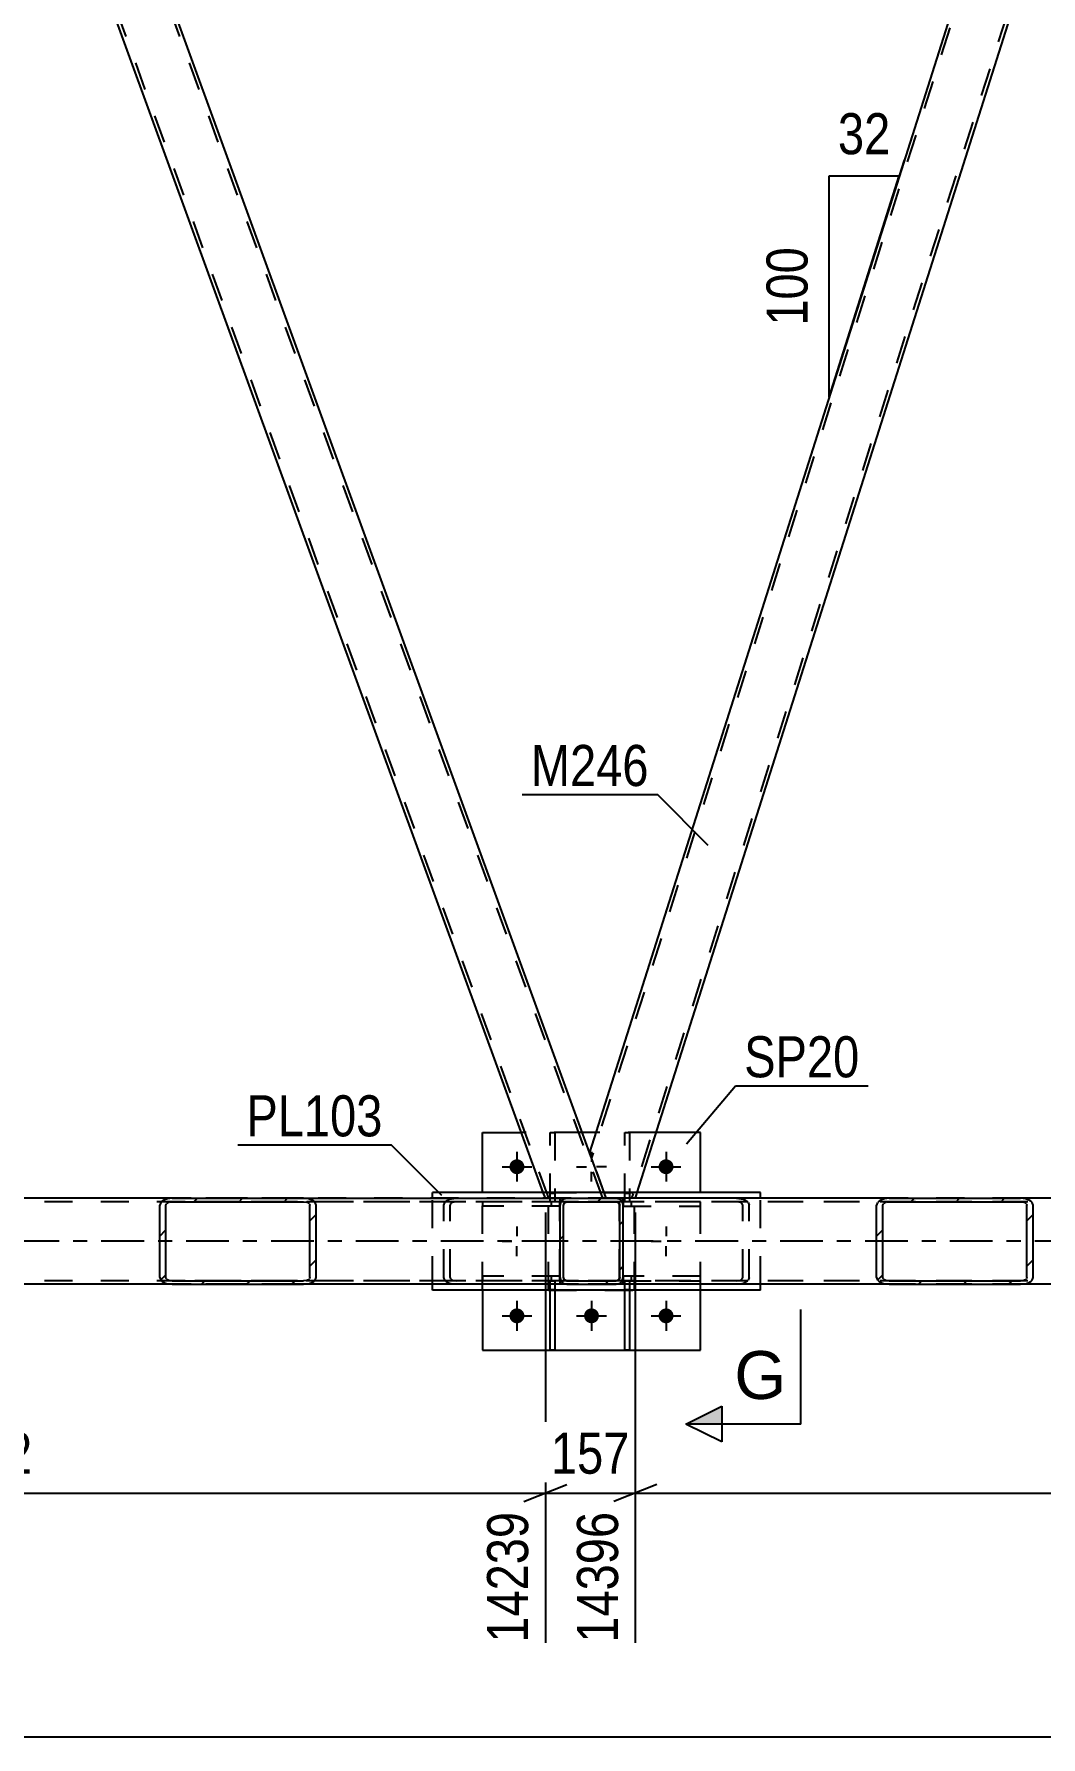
# Model space of a CAD drawing. Header units: millimetres. Extents: x -832 to 357, y -842 to -1.
# Drawn here: x -209.2 to -139, y -403.7 to -284.9 of the extents above; entities that cross this region are included whole.
import ezdxf

# ---------------------------------------------------------------- set-up
doc = ezdxf.new("R2010")
doc.units = ezdxf.units.MM
doc.linetypes.add('DXK_LINE_DOT2', pattern=[3.9198, 1.9599, -1.9599])
doc.linetypes.add('DXK_LINE_DOT3', pattern=[5.9187, 2.979, -0.9799, 0.9799, -0.9799])
doc.styles.add('Arial', font='ARIAL.TTF', dxfattribs={"height": 0.2})
doc.styles.add('Arial Narrow', font='ARIALN.TTF', dxfattribs={"height": 0.2})

# ---------------------------------------------------------------- blocks, each defined once
blk = doc.blocks.new('Part-570388851-1316 - 1253')
at = {"linetype": 'Continuous'}
h = blk.add_hatch(dxfattribs=at)
h.set_pattern_fill('', scale=0.7, style=0, pattern_type=0)
h.set_pattern_definition([(45, (-150.342, -371.8067), (-1.57154, 1.57154), [])])
h.paths.add_polyline_path([(-150.41, -371.62), (-150.34, -371.81), (-150.15, -371.96), (-149.87, -372.07), (-149.54, -372.1), (-140.37, -372.1), (-140.03, -372.07), (-139.75, -371.96), (-139.56, -371.81), (-139.49, -371.62), (-139.49, -366.58), (-139.56, -366.4), (-139.75, -366.24), (-140.03, -366.14), (-140.37, -366.1), (-149.54, -366.1), (-149.87, -366.14), (-150.15, -366.24), (-150.34, -366.4), (-150.41, -366.58)])
h.paths.add_polyline_path([(-149.94, -366.49), (-149.84, -366.41), (-149.7, -366.36), (-149.54, -366.34), (-140.37, -366.34), (-140.2, -366.36), (-140.06, -366.41), (-139.96, -366.49), (-139.93, -366.58), (-139.93, -371.62), (-139.96, -371.71), (-140.06, -371.79), (-140.2, -371.84), (-140.37, -371.86), (-149.54, -371.86), (-149.7, -371.84), (-149.84, -371.79), (-149.94, -371.71), (-149.97, -371.62), (-149.97, -366.58)])
at = {"color": 2, "linetype": 'Continuous'}
for p, q in [((-168.09, -366.58), (-168.09, -366.1)), ((-149.54, -366.1), (-168.09, -366.1)), ((-150.34, -366.4), (-150.41, -366.58)), ((-150.41, -371.62), (-150.41, -366.58)), ((-149.97, -366.58), (-149.94, -366.49)), ((-149.97, -371.62), (-149.97, -366.58)), ((-149.54, -366.1), (-149.87, -366.14)), ((-149.7, -366.36), (-149.54, -366.34)), ((-149.54, -366.1), (-140.37, -366.1)), ((-149.54, -366.34), (-140.37, -366.34)), ((-140.03, -366.14), (-140.37, -366.1)), ((-140.37, -366.34), (-140.2, -366.36)), ((-139.96, -366.49), (-139.93, -366.58)), ((-139.93, -371.62), (-139.93, -366.58)), ((-139.49, -366.58), (-139.56, -366.4)), ((-139.49, -371.62), (-139.49, -366.58)), ((-168.09, -372.07), (-168.09, -371.62)), ((-150.41, -371.62), (-150.34, -371.81)), ((-149.94, -371.71), (-149.97, -371.62)), ((-139.93, -371.62), (-139.96, -371.71)), ((-139.56, -371.81), (-139.49, -371.62)), ((-168.09, -372.1), (-168.09, -372.07)), ((-149.54, -372.1), (-168.09, -372.1)), ((-149.87, -372.07), (-149.54, -372.1)), ((-149.54, -371.86), (-149.7, -371.84)), ((-149.54, -371.86), (-140.37, -371.86)), ((-149.54, -372.1), (-140.37, -372.1)), ((-140.2, -371.84), (-140.37, -371.86)), ((-140.37, -372.1), (-140.03, -372.07))]:
    blk.add_line(p, q, dxfattribs=at)
at = {"color": 7, "linetype": 'DXK_LINE_DOT2'}
for p, q in [((-140.37, -366.34), (-168.09, -366.34)), ((-168.09, -366.58), (-168.09, -366.58)), ((-168.09, -371.62), (-168.09, -366.58)), ((-160.19, -366.1), (-159.85, -366.14)), ((-160.02, -366.36), (-160.19, -366.34)), ((-159.75, -366.58), (-159.78, -366.49)), ((-159.75, -371.62), (-159.75, -366.58)), ((-159.38, -366.4), (-159.31, -366.58)), ((-159.31, -371.62), (-159.31, -366.58)), ((-140.37, -366.1), (-149.54, -366.1)), ((-159.78, -371.71), (-159.75, -371.62)), ((-159.31, -371.62), (-159.38, -371.81)), ((-168.09, -371.84), (-168.09, -371.81)), ((-140.37, -371.86), (-168.09, -371.86)), ((-160.19, -371.86), (-160.02, -371.84)), ((-159.85, -372.07), (-160.19, -372.1)), ((-140.37, -372.1), (-149.54, -372.1))]:
    blk.add_line(p, q, dxfattribs=at)
for centre, radius, start, end in [((-160.09, -366.76), 0.408, 41.9269, 80.4778), ((-159.99, -366.95), 0.817, 41.9269, 80.4778), ((-160.09, -371.44), 0.408, 279.5223, 318.0732), ((-159.99, -371.26), 0.817, 279.5223, 318.0732)]:
    blk.add_arc(centre, radius, start, end, dxfattribs=at)
at = {"color": 2, "linetype": 'Continuous'}
for centre, radius, start, end in [((-149.73, -366.95), 0.817, 99.5223, 138.0732), ((-149.63, -366.76), 0.408, 99.5223, 138.0732), ((-140.27, -366.76), 0.408, 41.9269, 80.4778), ((-140.17, -366.95), 0.817, 41.9269, 80.4778), ((-149.63, -371.44), 0.408, 221.9269, 260.4778), ((-140.27, -371.44), 0.408, 279.5223, 318.0732), ((-149.73, -371.26), 0.817, 221.9269, 260.4778), ((-140.17, -371.26), 0.817, 279.5223, 318.0732)]:
    blk.add_arc(centre, radius, start, end, dxfattribs=at)
blk = doc.blocks.new('Bolt-570388851-1295 - 1253')
at = {"linetype": 'Continuous'}
for points in [[(-174.98, -363.9, -1), (-176.02, -363.9, -1)], [(-164.58, -363.9, -1), (-165.62, -363.9, -1)], [(-174.98, -374.3, -1), (-176.02, -374.3, -1)], [(-169.78, -374.3, -1), (-170.82, -374.3, -1)], [(-164.58, -374.3, -1), (-165.62, -374.3, -1)]]:
    blk.add_hatch(color=1, dxfattribs=at).paths.add_polyline_path(points)
at = {"color": 1, "linetype": 'Continuous'}
for p, q in [((-175.5, -362.86), (-175.5, -364.94)), ((-170.3, -362.86), (-170.3, -363.55)), ((-165.1, -362.86), (-165.1, -364.94)), ((-176.54, -363.9), (-174.46, -363.9)), ((-171.34, -363.9), (-170.65, -363.9)), ((-170.3, -364.94), (-170.3, -364.25)), ((-169.26, -363.9), (-169.96, -363.9)), ((-166.14, -363.9), (-164.06, -363.9)), ((-175.5, -368.06), (-175.5, -368.75)), ((-165.1, -368.06), (-165.1, -368.75)), ((-176.54, -369.1), (-175.85, -369.1)), ((-174.46, -369.1), (-175.16, -369.1)), ((-166.14, -369.1), (-165.45, -369.1)), ((-164.06, -369.1), (-164.76, -369.1)), ((-175.5, -370.14), (-175.5, -369.45)), ((-165.1, -370.14), (-165.1, -369.45)), ((-175.5, -373.26), (-175.5, -375.34)), ((-170.3, -373.26), (-170.3, -375.34)), ((-165.1, -373.26), (-165.1, -375.34)), ((-176.54, -374.3), (-174.46, -374.3)), ((-171.34, -374.3), (-169.26, -374.3)), ((-166.14, -374.3), (-164.06, -374.3))]:
    blk.add_line(p, q, dxfattribs=at)
blk = doc.blocks.new('Part-570388851-1989 - 1253')
at = {"linetype": 'Continuous'}
h = blk.add_hatch(dxfattribs=at)
h.set_pattern_fill('', scale=0.7, style=0, pattern_type=0)
h.set_pattern_definition([(45, (-172.3512, -371.9584), (-1.57154, 1.57154), [])])
h.paths.add_polyline_path([(-172.46, -371.8), (-172.35, -371.96), (-172.2, -372.06), (-172.01, -372.1), (-168.57, -372.1), (-168.39, -372.06), (-168.23, -371.96), (-168.13, -371.8), (-168.09, -371.62), (-168.09, -366.58), (-168.13, -366.4), (-168.23, -366.24), (-168.39, -366.14), (-168.57, -366.1), (-172.01, -366.1), (-172.2, -366.14), (-172.35, -366.24), (-172.46, -366.4), (-172.49, -366.58), (-172.49, -371.62)])
h.paths.add_polyline_path([(-172.25, -366.58), (-172.23, -366.49), (-172.18, -366.41), (-172.1, -366.36), (-172.01, -366.34), (-168.57, -366.34), (-168.48, -366.36), (-168.4, -366.41), (-168.35, -366.49), (-168.33, -366.58), (-168.33, -371.62), (-168.35, -371.71), (-168.4, -371.79), (-168.48, -371.84), (-168.57, -371.86), (-172.01, -371.86), (-172.1, -371.84), (-172.18, -371.79), (-172.23, -371.71), (-172.25, -371.62)])
at = {"color": 7, "linetype": 'DXK_LINE_DOT2'}
for p, q in [((-172.49, -366.58), (-172.46, -366.4)), ((-172.49, -371.62), (-172.49, -366.58)), ((-172.23, -366.49), (-172.25, -366.58)), ((-172.25, -371.62), (-172.25, -366.58)), ((-172.18, -366.41), (-172.23, -366.49)), ((-172.2, -366.14), (-172.01, -366.1)), ((-172.1, -366.36), (-172.18, -366.41)), ((-172.01, -366.34), (-172.1, -366.36)), ((-172.01, -366.1), (-168.57, -366.1)), ((-168.57, -366.34), (-172.01, -366.34)), ((-168.57, -366.1), (-168.39, -366.14)), ((-168.48, -366.36), (-168.57, -366.34)), ((-168.4, -366.41), (-168.48, -366.36)), ((-168.35, -366.49), (-168.4, -366.41)), ((-168.33, -366.58), (-168.35, -366.49)), ((-168.33, -371.62), (-168.33, -366.58)), ((-168.13, -366.4), (-168.09, -366.58)), ((-168.09, -371.62), (-168.09, -366.58)), ((-172.46, -371.8), (-172.49, -371.62)), ((-172.25, -371.62), (-172.23, -371.71)), ((-172.23, -371.71), (-172.18, -371.79)), ((-172.18, -371.79), (-172.1, -371.84)), ((-168.48, -371.84), (-168.4, -371.79)), ((-168.4, -371.79), (-168.35, -371.71)), ((-168.35, -371.71), (-168.33, -371.62)), ((-168.09, -371.62), (-168.13, -371.8)), ((-172.01, -372.1), (-172.2, -372.06)), ((-172.1, -371.84), (-172.01, -371.86)), ((-172.01, -371.86), (-168.57, -371.86)), ((-172.01, -372.1), (-168.57, -372.1)), ((-168.57, -371.86), (-168.48, -371.84)), ((-168.39, -372.06), (-168.57, -372.1))]:
    blk.add_line(p, q, dxfattribs=at)
at = {"color": 2, "linetype": 'Continuous'}
for p, q in [((-172.46, -366.4), (-172.49, -366.58)), ((-172.49, -371.62), (-172.49, -366.58)), ((-172.25, -366.58), (-172.23, -366.49)), ((-172.25, -371.62), (-172.25, -366.58)), ((-172.23, -366.49), (-172.18, -366.41)), ((-172.01, -366.1), (-172.2, -366.14)), ((-172.18, -366.41), (-172.1, -366.36)), ((-172.1, -366.36), (-172.01, -366.34)), ((-172.01, -366.1), (-168.57, -366.1)), ((-172.01, -366.34), (-168.57, -366.34)), ((-168.39, -366.14), (-168.57, -366.1)), ((-168.57, -366.34), (-168.48, -366.36)), ((-168.48, -366.36), (-168.4, -366.41)), ((-168.4, -366.41), (-168.35, -366.49)), ((-168.35, -366.49), (-168.33, -366.58)), ((-168.33, -371.62), (-168.33, -366.58)), ((-168.09, -366.58), (-168.13, -366.4)), ((-168.09, -371.62), (-168.09, -366.58)), ((-172.49, -371.62), (-172.46, -371.8)), ((-172.23, -371.71), (-172.25, -371.62)), ((-172.18, -371.79), (-172.23, -371.71)), ((-172.1, -371.84), (-172.18, -371.79)), ((-168.4, -371.79), (-168.48, -371.84)), ((-168.35, -371.71), (-168.4, -371.79)), ((-168.33, -371.62), (-168.35, -371.71)), ((-168.13, -371.8), (-168.09, -371.62)), ((-172.2, -372.06), (-172.01, -372.1)), ((-172.01, -371.86), (-172.1, -371.84)), ((-172.01, -371.86), (-168.57, -371.86)), ((-172.01, -372.1), (-168.57, -372.1)), ((-168.48, -371.84), (-168.57, -371.86)), ((-168.57, -372.1), (-168.39, -372.06))]:
    blk.add_line(p, q, dxfattribs=at)
at = {"color": 7, "linetype": 'DXK_LINE_DOT2'}
for centre, start, end in [((-172.01, -366.58), 112.5001, 157.5001), ((-168.57, -366.58), 22.5001, 67.5001), ((-172.01, -371.62), 202.5001, 247.5001), ((-168.57, -371.62), 292.5001, 337.5001)]:
    blk.add_arc(centre, 0.48, start, end, dxfattribs=at)
at = {"color": 2, "linetype": 'Continuous'}
for centre, start, end in [((-172.01, -366.58), 112.5001, 157.5001), ((-168.57, -366.58), 22.5001, 67.5001), ((-172.01, -371.62), 202.5001, 247.5001), ((-168.57, -371.62), 292.5001, 337.5001)]:
    blk.add_arc(centre, 0.48, start, end, dxfattribs=at)
blk = doc.blocks.new('Part-570388851-1804 - 1253')
at = {"color": 7, "linetype": 'DXK_LINE_DOT2'}
for p, q in [((-162.7, -366.34), (-168.1, -366.34)), ((-168.1, -366.34), (-168.1, -366.66)), ((-168.1, -366.66), (-162.7, -366.66)), ((-167.5, -366.66), (-167.5, -366.34)), ((-162.7, -366.66), (-162.7, -366.34))]:
    blk.add_line(p, q, dxfattribs=at)
blk = doc.blocks.new('Part-570388851-1806 - 1253')
at = {"color": 7, "linetype": 'DXK_LINE_DOT2'}
for p, q in [((-172.5, -366.34), (-177.9, -366.34)), ((-177.9, -366.34), (-177.9, -366.66)), ((-172.5, -366.66), (-177.9, -366.66)), ((-173.1, -366.66), (-173.1, -366.34)), ((-172.5, -366.66), (-172.5, -366.34))]:
    blk.add_line(p, q, dxfattribs=at)
blk = doc.blocks.new('Part-570388851-1814 - 1253')
at = {"color": 7, "linetype": 'DXK_LINE_DOT2'}
for p, q in [((-173.3, -372.5), (-173.3, -365.7)), ((-173.3, -365.7), (-167.3, -365.7)), ((-167.3, -372.5), (-167.3, -365.7)), ((-173.3, -372.5), (-167.3, -372.5))]:
    blk.add_line(p, q, dxfattribs=at)
blk = doc.blocks.new('Part-570388851-1818 - 1253')
at = {"color": 7, "linetype": 'DXK_LINE_DOT2'}
for p, q in [((-173.18, -366.34), (-173.18, -361.5)), ((-173.18, -361.5), (-172.86, -361.5)), ((-172.86, -361.5), (-172.86, -366.34)), ((-173.18, -365.74), (-172.86, -365.74)), ((-172.86, -366.34), (-173.18, -366.34))]:
    blk.add_line(p, q, dxfattribs=at)
blk = doc.blocks.new('Part-570388851-1805 - 1253')
at = {"color": 7, "linetype": 'DXK_LINE_DOT2'}
for p, q in [((-172.5, -371.54), (-177.9, -371.54)), ((-177.9, -371.54), (-177.9, -371.86)), ((-173.1, -371.86), (-173.1, -371.54)), ((-172.5, -371.86), (-172.5, -371.54)), ((-172.5, -371.86), (-177.9, -371.86))]:
    blk.add_line(p, q, dxfattribs=at)
blk = doc.blocks.new('Part-570388851-1811 - 1253')
at = {"color": 2, "linetype": 'Continuous'}
for p, q in [((-177.9, -365.7), (-177.9, -361.5)), ((-177.9, -361.5), (-175.2, -361.5)), ((-169.99, -361.5), (-170.94, -361.5)), ((-162.7, -361.5), (-165.79, -361.5)), ((-162.7, -365.7), (-162.7, -361.5)), ((-177.9, -372.5), (-177.9, -376.7)), ((-162.7, -376.7), (-162.7, -372.5)), ((-177.9, -376.7), (-162.7, -376.7))]:
    blk.add_line(p, q, dxfattribs=at)
at = {"color": 7, "linetype": 'DXK_LINE_DOT2'}
for p, q in [((-170.94, -361.5), (-175.2, -361.5)), ((-165.79, -361.5), (-169.99, -361.5)), ((-177.9, -372.5), (-177.9, -365.7)), ((-162.7, -372.5), (-162.7, -365.7))]:
    blk.add_line(p, q, dxfattribs=at)
blk = doc.blocks.new('Part-570388851-1815 - 1253')
at = {"color": 7, "linetype": 'DXK_LINE_DOT2'}
for p, q in [((-167.98, -372.5), (-167.98, -371.86)), ((-167.98, -371.86), (-167.66, -371.86)), ((-167.98, -372.46), (-167.66, -372.46)), ((-167.66, -371.86), (-167.66, -372.5))]:
    blk.add_line(p, q, dxfattribs=at)
at = {"color": 2, "linetype": 'Continuous'}
for p, q in [((-167.98, -376.7), (-167.98, -372.5)), ((-167.66, -372.5), (-167.66, -376.7)), ((-167.66, -376.7), (-167.98, -376.7))]:
    blk.add_line(p, q, dxfattribs=at)
blk = doc.blocks.new('Part-570388851-1816 - 1253')
at = {"color": 7, "linetype": 'DXK_LINE_DOT2'}
for p, q in [((-173.18, -372.5), (-173.18, -371.86)), ((-173.18, -371.86), (-172.86, -371.86)), ((-173.18, -372.46), (-172.86, -372.46)), ((-172.86, -371.86), (-172.86, -372.5))]:
    blk.add_line(p, q, dxfattribs=at)
at = {"color": 2, "linetype": 'Continuous'}
for p, q in [((-173.18, -376.7), (-173.18, -372.5)), ((-172.86, -372.5), (-172.86, -376.7)), ((-172.86, -376.7), (-173.18, -376.7))]:
    blk.add_line(p, q, dxfattribs=at)
blk = doc.blocks.new('Part-570388851-1817 - 1253')
at = {"color": 7, "linetype": 'DXK_LINE_DOT2'}
for p, q in [((-167.98, -366.34), (-167.98, -361.5)), ((-167.98, -361.5), (-167.66, -361.5)), ((-167.66, -361.5), (-167.66, -366.34)), ((-167.98, -365.74), (-167.66, -365.74)), ((-167.66, -366.34), (-167.98, -366.34))]:
    blk.add_line(p, q, dxfattribs=at)
blk = doc.blocks.new('Part-570388851-1819 - 1253')
at = {"color": 7, "linetype": 'DXK_LINE_DOT2'}
for p, q in [((-162.7, -371.54), (-168.1, -371.54)), ((-168.1, -371.54), (-168.1, -371.86)), ((-167.5, -371.86), (-167.5, -371.54)), ((-162.7, -371.86), (-162.7, -371.54)), ((-168.1, -371.86), (-162.7, -371.86))]:
    blk.add_line(p, q, dxfattribs=at)
blk = doc.blocks.new('Part-570388851-1831 - 1253')
at = {"color": 7, "linetype": 'DXK_LINE_DOT2'}
for p, q in [((-172.47, -366.4), (-172.5, -366.58)), ((-172.5, -366.58), (-172.47, -366.4)), ((-172.5, -371.62), (-172.5, -366.58)), ((-172.25, -366.49), (-172.26, -366.58)), ((-172.26, -371.62), (-172.26, -366.58)), ((-172.19, -366.41), (-172.25, -366.49)), ((-172.02, -366.1), (-172.21, -366.14)), ((-172.21, -366.14), (-172.02, -366.1)), ((-172.12, -366.36), (-172.19, -366.41)), ((-172.02, -366.34), (-172.12, -366.36)), ((-168.58, -366.1), (-172.02, -366.1)), ((-168.58, -366.34), (-172.02, -366.34)), ((-168.4, -366.14), (-168.58, -366.1)), ((-168.58, -366.1), (-168.4, -366.14)), ((-168.49, -366.36), (-168.58, -366.34)), ((-168.41, -366.41), (-168.49, -366.36)), ((-168.36, -366.49), (-168.41, -366.41)), ((-168.34, -366.58), (-168.36, -366.49)), ((-168.34, -371.62), (-168.34, -366.58)), ((-168.1, -366.58), (-168.14, -366.4)), ((-168.14, -366.4), (-168.1, -366.58)), ((-168.1, -371.62), (-168.1, -366.58)), ((-172.5, -371.62), (-172.47, -371.8)), ((-172.47, -371.8), (-172.5, -371.62)), ((-172.26, -371.62), (-172.25, -371.71)), ((-172.25, -371.71), (-172.19, -371.79)), ((-172.19, -371.79), (-172.12, -371.84)), ((-168.49, -371.84), (-168.41, -371.79)), ((-168.41, -371.79), (-168.36, -371.71)), ((-168.36, -371.71), (-168.34, -371.62)), ((-168.14, -371.8), (-168.1, -371.62)), ((-168.1, -371.62), (-168.14, -371.8)), ((-172.21, -372.06), (-172.02, -372.1)), ((-172.02, -372.1), (-172.21, -372.06)), ((-172.12, -371.84), (-172.02, -371.86)), ((-168.58, -371.86), (-172.02, -371.86)), ((-168.58, -372.1), (-172.02, -372.1)), ((-168.58, -371.86), (-168.49, -371.84)), ((-168.58, -372.1), (-168.4, -372.06)), ((-168.4, -372.06), (-168.58, -372.1))]:
    blk.add_line(p, q, dxfattribs=at)
at = {"color": 7, "linetype": 'DXK_LINE_DOT3'}
blk.add_line((-170.3, -369.1), (-170.3, -369.1), dxfattribs=at)
at = {"color": 7, "linetype": 'DXK_LINE_DOT2'}
for centre, start, end in [((-172.02, -366.58), 112.5001, 157.5001), ((-172.02, -366.58), 112.5001, 157.5001), ((-168.58, -366.58), 22.5001, 67.5001), ((-168.58, -366.58), 22.5001, 67.5001), ((-172.02, -371.62), 202.5001, 247.5001), ((-172.02, -371.62), 202.5001, 247.5001), ((-168.58, -371.62), 292.5001, 337.5001), ((-168.58, -371.62), 292.5001, 337.5001)]:
    blk.add_arc(centre, 0.48, start, end, dxfattribs=at)
blk = doc.blocks.new('Part-570388851-1870 - 1253')
at = {"color": 2, "linetype": 'Continuous'}
for p, q in [((-158.51, -365.7), (-181.4, -365.7)), ((-181.4, -366.1), (-181.4, -365.7)), ((-158.51, -366.1), (-158.51, -365.7)), ((-181.4, -372.5), (-181.4, -372.1)), ((-158.51, -372.5), (-181.4, -372.5)), ((-158.51, -372.5), (-158.51, -372.1))]:
    blk.add_line(p, q, dxfattribs=at)
at = {"color": 7, "linetype": 'DXK_LINE_DOT2'}
for p, q in [((-181.4, -372.1), (-181.4, -366.1)), ((-158.51, -372.1), (-158.51, -366.1))]:
    blk.add_line(p, q, dxfattribs=at)
blk = doc.blocks.new('Part-570388851-2029 - 1253')
at = {"color": 7, "linetype": 'DXK_LINE_DOT2'}
for p, q in [((-65.38, -366.34), (-743.09, -366.34)), ((-140.37, -366.1), (-199.55, -366.1)), ((-65.38, -371.86), (-743.09, -371.86)), ((-65.38, -372.1), (-625.21, -372.1)), ((-140.37, -372.1), (-199.54, -372.1))]:
    blk.add_line(p, q, dxfattribs=at)
at = {"color": 2, "linetype": 'Continuous'}
for p, q in [((-199.55, -366.1), (-225.5, -366.1)), ((-114.41, -366.1), (-140.37, -366.1)), ((-199.54, -372.1), (-225.5, -372.1)), ((-114.41, -372.1), (-140.37, -372.1))]:
    blk.add_line(p, q, dxfattribs=at)
at = {"color": 7, "linetype": 'DXK_LINE_DOT3'}
blk.add_line((-65.38, -369.1), (-743.09, -369.1), dxfattribs=at)
blk = doc.blocks.new('Part-570388851-2089 - 1253')
at = {"linetype": 'Continuous'}
h = blk.add_hatch(dxfattribs=at)
h.set_pattern_fill('', scale=0.7, style=0, pattern_type=0)
h.set_pattern_definition([(45, (-200.352, -371.8067), (-1.57154, 1.57154), [])])
h.paths.add_polyline_path([(-200.42, -371.62), (-200.35, -371.81), (-200.16, -371.96), (-199.88, -372.07), (-199.55, -372.1), (-190.38, -372.1), (-190.04, -372.07), (-189.76, -371.96), (-189.57, -371.81), (-189.5, -371.62), (-189.5, -366.58), (-189.57, -366.4), (-189.76, -366.24), (-190.04, -366.14), (-190.38, -366.1), (-199.55, -366.1), (-199.88, -366.14), (-200.16, -366.24), (-200.35, -366.4), (-200.42, -366.58)])
h.paths.add_polyline_path([(-199.95, -366.49), (-199.85, -366.41), (-199.71, -366.36), (-199.55, -366.34), (-190.38, -366.34), (-190.21, -366.36), (-190.07, -366.41), (-189.97, -366.49), (-189.94, -366.58), (-189.94, -371.62), (-189.97, -371.71), (-190.07, -371.79), (-190.21, -371.84), (-190.38, -371.86), (-199.55, -371.86), (-199.71, -371.84), (-199.85, -371.79), (-199.95, -371.71), (-199.98, -371.62), (-199.98, -366.58)])
at = {"color": 2, "linetype": 'Continuous'}
for p, q in [((-200.35, -366.4), (-200.42, -366.58)), ((-200.42, -371.62), (-200.42, -366.58)), ((-199.98, -366.58), (-199.95, -366.49)), ((-199.98, -371.62), (-199.98, -366.58)), ((-199.55, -366.1), (-199.88, -366.14)), ((-199.71, -366.36), (-199.55, -366.34)), ((-199.55, -366.1), (-190.38, -366.1)), ((-199.55, -366.34), (-190.38, -366.34)), ((-190.38, -366.1), (-172.49, -366.1)), ((-190.04, -366.14), (-190.38, -366.1)), ((-190.38, -366.34), (-190.21, -366.36)), ((-189.97, -366.49), (-189.94, -366.58)), ((-189.94, -371.62), (-189.94, -366.58)), ((-189.5, -366.58), (-189.57, -366.4)), ((-189.5, -371.62), (-189.5, -366.58)), ((-172.49, -366.1), (-172.49, -366.14)), ((-172.49, -366.58), (-172.49, -366.14)), ((-200.42, -371.62), (-200.35, -371.81)), ((-199.95, -371.71), (-199.98, -371.62)), ((-189.94, -371.62), (-189.97, -371.71)), ((-189.57, -371.81), (-189.5, -371.62)), ((-172.49, -372.1), (-172.49, -371.62)), ((-199.88, -372.07), (-199.55, -372.1)), ((-199.55, -371.86), (-199.71, -371.84)), ((-199.55, -371.86), (-190.38, -371.86)), ((-199.55, -372.1), (-190.38, -372.1)), ((-190.21, -371.84), (-190.38, -371.86)), ((-190.38, -372.1), (-190.04, -372.07)), ((-172.49, -372.1), (-190.38, -372.1))]:
    blk.add_line(p, q, dxfattribs=at)
at = {"color": 7, "linetype": 'DXK_LINE_DOT2'}
for p, q in [((-190.38, -366.1), (-199.55, -366.1)), ((-172.49, -366.34), (-199.55, -366.34)), ((-180.6, -366.58), (-180.53, -366.4)), ((-180.6, -371.62), (-180.6, -366.58)), ((-180.13, -366.49), (-180.16, -366.58)), ((-180.16, -371.62), (-180.16, -366.58)), ((-180.06, -366.14), (-179.72, -366.1)), ((-179.72, -366.34), (-179.89, -366.36)), ((-172.49, -371.62), (-172.49, -366.58)), ((-180.53, -371.81), (-180.6, -371.62)), ((-180.16, -371.62), (-180.13, -371.71)), ((-172.49, -371.86), (-199.55, -371.86)), ((-190.38, -372.1), (-199.55, -372.1)), ((-179.72, -372.1), (-180.06, -372.07)), ((-179.89, -371.84), (-179.72, -371.86)), ((-172.49, -372.1), (-172.49, -371.86))]:
    blk.add_line(p, q, dxfattribs=at)
at = {"color": 2, "linetype": 'Continuous'}
for centre, radius, start, end in [((-199.74, -366.95), 0.817, 99.5223, 138.0732), ((-199.64, -366.76), 0.408, 99.5223, 138.0732), ((-190.28, -366.76), 0.408, 41.9269, 80.4778), ((-190.18, -366.95), 0.817, 41.9269, 80.4778), ((-199.64, -371.44), 0.408, 221.9269, 260.4778), ((-190.28, -371.44), 0.408, 279.5223, 318.0732), ((-199.74, -371.26), 0.817, 221.9269, 260.4778), ((-190.18, -371.26), 0.817, 279.5223, 318.0732)]:
    blk.add_arc(centre, radius, start, end, dxfattribs=at)
at = {"color": 7, "linetype": 'DXK_LINE_DOT2'}
for centre, radius, start, end in [((-179.92, -366.95), 0.817, 99.5223, 138.0732), ((-179.82, -366.76), 0.408, 99.5223, 138.0732), ((-179.82, -371.44), 0.408, 221.9269, 260.4778), ((-179.92, -371.26), 0.817, 221.9269, 260.4778)]:
    blk.add_arc(centre, radius, start, end, dxfattribs=at)
blk = doc.blocks.new('Part-570388851-2115 - 1253')
at = {"color": 2, "linetype": 'Continuous'}
for p, q in [((-133.84, -247.5), (-170.43, -362.9)), ((-130.8, -249.57), (-131.56, -247.5)), ((-130.53, -250.31), (-167.13, -365.7)), ((-130.53, -250.31), (-130.8, -249.57)), ((-169.41, -365.7), (-170.43, -362.9))]:
    blk.add_line(p, q, dxfattribs=at)
at = {"color": 7, "linetype": 'DXK_LINE_DOT2'}
for p, q in [((-133.46, -247.1), (-170.3, -363.27)), ((-133.71, -247.1), (-133.84, -247.5)), ((-131.7, -247.1), (-133.71, -247.1)), ((-131.56, -247.5), (-131.7, -247.1)), ((-130.67, -249.94), (-167.51, -366.1)), ((-130.53, -250.31), (-130.75, -249.71)), ((-169.27, -366.1), (-169.41, -365.7)), ((-167.13, -365.7), (-167.25, -366.1)), ((-167.25, -366.1), (-169.27, -366.1))]:
    blk.add_line(p, q, dxfattribs=at)
blk = doc.blocks.new('Part-570388851-2120 - 1253')
at = {"color": 7, "linetype": 'DXK_LINE_DOT2'}
for p, q in [((-212.58, -247.1), (-216.84, -247.1)), ((-215.67, -250.31), (-216.84, -247.1)), ((-173.27, -366.1), (-216.58, -247.1)), ((-169.52, -366.1), (-212.83, -247.1)), ((-212.43, -247.5), (-212.58, -247.1)), ((-169.27, -366.1), (-170.43, -362.9)), ((-173.52, -366.1), (-173.67, -365.7)), ((-173.52, -366.1), (-169.27, -366.1))]:
    blk.add_line(p, q, dxfattribs=at)
at = {"color": 2, "linetype": 'Continuous'}
for p, q in [((-170.43, -362.9), (-212.43, -247.5)), ((-173.67, -365.7), (-215.67, -250.31))]:
    blk.add_line(p, q, dxfattribs=at)
blk = doc.blocks.new('StraightDimension-570388851-3621 - 1253')
at = {"color": 7, "linetype": 'Continuous'}
for p, q in [((-252.39, -367.1), (-252.39, -397.1)), ((-173.52, -367.1), (-173.52, -397.1)), ((-250.89, -386.06), (-253.89, -387.26)), ((-252.39, -386.66), (-173.52, -386.66)), ((-175.02, -387.26), (-172.02, -386.06))]:
    blk.add_line(p, q, dxfattribs=at)
at = {"color": 0}
blk.add_wipeout([(-208.7, -385.91), (-208.7, -381.71), (-217.21, -381.71), (-217.21, -385.91)], dxfattribs=at)
at = {"color": 3, "style": 'Arial Narrow'}
blk.add_text('1972', height=2.863, dxfattribs=at).set_placement((-216.61, -385.31))
at = {"color": 0, "linetype": 'Continuous'}
blk.add_wipeout([(-174.12, -387.36), (-178.32, -387.36), (-178.32, -397.7), (-174.12, -397.7)], dxfattribs=at)
at = {"color": 3, "linetype": 'Continuous', "style": 'Arial Narrow'}
blk.add_text('14239', height=2.863, rotation=90.0002, dxfattribs=at).set_placement((-174.72, -397.1))
blk = doc.blocks.new('StraightDimension-570388851-3639 - 1253')
at = {"color": 7, "linetype": 'Continuous'}
for p, q in [((-173.52, -367.1), (-173.52, -397.1)), ((-167.25, -367.1), (-167.25, -397.1)), ((-175.02, -387.26), (-172.02, -386.06)), ((-173.52, -386.66), (-167.25, -386.66)), ((-165.75, -386.06), (-168.75, -387.26))]:
    blk.add_line(p, q, dxfattribs=at)
at = {"color": 0}
blk.add_wipeout([(-167.05, -385.91), (-167.05, -381.71), (-173.73, -381.71), (-173.73, -385.91)], dxfattribs=at)
at = {"color": 0, "linetype": 'Continuous'}
blk.add_wipeout([(-167.85, -387.36), (-172.05, -387.36), (-172.05, -397.7), (-167.85, -397.7)], dxfattribs=at)
at = {"color": 3, "style": 'Arial Narrow'}
blk.add_text('157', height=2.863, dxfattribs=at).set_placement((-173.13, -385.31))
at = {"color": 3, "linetype": 'Continuous', "style": 'Arial Narrow'}
blk.add_text('14396', height=2.863, rotation=90.0002, dxfattribs=at).set_placement((-168.45, -397.1))
blk = doc.blocks.new('StraightDimension-570388851-3657 - 1253')
at = {"color": 7, "linetype": 'Continuous'}
for p, q in [((-167.25, -367.1), (-167.25, -397.1)), ((-88.39, -367.1), (-88.39, -397.1)), ((-165.75, -386.06), (-168.75, -387.26)), ((-167.25, -386.66), (-88.39, -386.66)), ((-89.89, -387.26), (-86.89, -386.06))]:
    blk.add_line(p, q, dxfattribs=at)
at = {"color": 0}
blk.add_wipeout([(-123.56, -385.91), (-123.56, -381.71), (-132.08, -381.71), (-132.08, -385.91)], dxfattribs=at)
at = {"color": 3, "style": 'Arial Narrow'}
blk.add_text('1972', height=2.863, dxfattribs=at).set_placement((-131.48, -385.31))
at = {"color": 0, "linetype": 'Continuous'}
blk.add_wipeout([(-88.99, -387.36), (-93.19, -387.36), (-93.19, -397.7), (-88.99, -397.7)], dxfattribs=at)
at = {"color": 3, "linetype": 'Continuous', "style": 'Arial Narrow'}
blk.add_text('16368', height=2.863, rotation=90.0002, dxfattribs=at).set_placement((-89.59, -397.1))
blk = doc.blocks.new('AngleDimension-570388851-2725 - 1253')
at = {"color": 7, "linetype": 'Continuous'}
for p, q in [((-148.49, -293.69), (-148.83, -294.77)), ((-153.73, -294.77), (-148.83, -294.77)), ((-153.73, -310.21), (-148.83, -294.77)), ((-153.73, -310.21), (-153.73, -294.77))]:
    blk.add_line(p, q, dxfattribs=at)
at = {"color": 0}
blk.add_wipeout([(-154.63, -299.15), (-158.83, -299.15), (-158.83, -305.83), (-154.63, -305.83)], dxfattribs=at)
at = {"color": 3, "style": 'Arial Narrow'}
blk.add_text('100', height=2.863, rotation=90.0002, dxfattribs=at).set_placement((-155.23, -305.23))
at = {"color": 0}
blk.add_wipeout([(-148.85, -293.87), (-148.85, -289.67), (-153.71, -289.67), (-153.71, -293.87)], dxfattribs=at)
at = {"color": 3, "style": 'Arial Narrow'}
blk.add_text('32', height=2.863, dxfattribs=at).set_placement((-153.11, -293.27))
blk = doc.blocks.new('StraightDimension-570388851-2238 - 1253')
at = {"color": 7, "linetype": 'Continuous'}
blk.add_line((-789.39, -403.67), (-52.48, -403.67), dxfattribs=at)
blk = doc.blocks.new('Mark-570388851-1807 - 1253')
at = {"color": 30, "linetype": 'Continuous'}
for p, q in [((-163.67, -362.3), (-160.25, -358.26)), ((-160.25, -358.26), (-151.01, -358.26))]:
    blk.add_line(p, q, dxfattribs=at)
at = {"color": 0}
blk.add_wipeout([(-151.61, -357.66), (-151.61, -354.66), (-159.65, -354.66), (-159.65, -357.66)], dxfattribs=at)
blk.add_wipeout([(-151.61, -357.66), (-151.61, -354.66), (-159.65, -354.66), (-159.65, -357.66)], dxfattribs=at)
at = {"color": 3, "style": 'Arial Narrow'}
blk.add_text('SP20', height=2.863, dxfattribs=at).set_placement((-159.65, -357.66))
blk = doc.blocks.new('Mark-570388851-1866 - 1253')
at = {"color": 30, "linetype": 'Continuous'}
for p in [(-194.97, -362.38), (-180.74, -365.91)]:
    blk.add_line(p, (-184.27, -362.38), dxfattribs=at)
at = {"color": 0}
blk.add_wipeout([(-184.87, -361.78), (-184.87, -358.78), (-194.37, -358.78), (-194.37, -361.78)], dxfattribs=at)
blk.add_wipeout([(-184.87, -361.78), (-184.87, -358.78), (-194.37, -358.78), (-194.37, -361.78)], dxfattribs=at)
at = {"color": 3, "style": 'Arial Narrow'}
blk.add_text('PL103', height=2.863, dxfattribs=at).set_placement((-194.37, -361.78))
blk = doc.blocks.new('Mark-570388851-2111 - 1253')
at = {"color": 30, "linetype": 'Continuous'}
for p in [(-175.13, -337.94), (-162.17, -341.48)]:
    blk.add_line(p, (-165.7, -337.94), dxfattribs=at)
at = {"color": 0}
blk.add_wipeout([(-166.3, -337.34), (-166.3, -334.34), (-174.53, -334.34), (-174.53, -337.34)], dxfattribs=at)
blk.add_wipeout([(-166.3, -337.34), (-166.3, -334.34), (-174.53, -334.34), (-174.53, -337.34)], dxfattribs=at)
at = {"color": 3, "style": 'Arial Narrow'}
blk.add_text('M246', height=2.863, dxfattribs=at).set_placement((-174.53, -337.34))
blk = doc.blocks.new('SectionMark-570388851-3710 - 1253')
at = {"linetype": 'Continuous'}
blk.add_hatch(color=6, dxfattribs=at).paths.add_polyline_path([(-161.21, -380.6), (-161.21, -381.85), (-163.71, -381.85)])
at = {"color": 6, "linetype": 'Continuous'}
for p, q in [((-155.71, -381.85), (-155.71, -373.85)), ((-163.71, -381.85), (-161.21, -380.6)), ((-161.21, -380.6), (-161.21, -383.1)), ((-155.71, -381.85), (-163.71, -381.85)), ((-161.21, -383.1), (-163.71, -381.85))]:
    blk.add_line(p, q, dxfattribs=at)
at = {"color": 0, "linetype": 'Continuous'}
blk.add_wipeout([(-156.71, -380.1), (-156.71, -376.6), (-160.34, -376.6), (-160.34, -380.1)], dxfattribs=at)
at = {"color": 3, "linetype": 'Continuous', "style": 'Arial'}
blk.add_text('G', height=3.34, dxfattribs=at).set_placement((-160.34, -380.1))

msp = doc.modelspace()

# ---------------------------------------------------------------- block references
for name in ['Part-570388851-2120 - 1253', 'Part-570388851-2115 - 1253', 'Part-570388851-1811 - 1253', 'Part-570388851-1818 - 1253', 'Part-570388851-1817 - 1253', 'Bolt-570388851-1295 - 1253', 'Part-570388851-1870 - 1253', 'Part-570388851-1814 - 1253', 'Part-570388851-2029 - 1253', 'Part-570388851-2089 - 1253', 'Part-570388851-1806 - 1253', 'Part-570388851-1831 - 1253', 'Part-570388851-1989 - 1253', 'Part-570388851-1804 - 1253', 'Part-570388851-1316 - 1253', 'Part-570388851-1805 - 1253', 'Part-570388851-1819 - 1253', 'Part-570388851-1816 - 1253', 'Part-570388851-1815 - 1253']:
    msp.add_blockref(name, (0, 0))

# ---------------------------------------------------------------- next in the draw order: block references
for name in ['AngleDimension-570388851-2725 - 1253', 'StraightDimension-570388851-3621 - 1253']:
    msp.add_blockref(name, (0, 0))

# ---------------------------------------------------------------- next in the draw order: block references
msp.add_blockref('StraightDimension-570388851-3639 - 1253', (0, 0))

# ---------------------------------------------------------------- next in the draw order: block references
msp.add_blockref('StraightDimension-570388851-3657 - 1253', (0, 0))

# ---------------------------------------------------------------- next in the draw order: block references
msp.add_blockref('StraightDimension-570388851-2238 - 1253', (0, 0))

# ---------------------------------------------------------------- next in the draw order: block references
for name in ['Mark-570388851-2111 - 1253', 'Mark-570388851-1807 - 1253', 'Mark-570388851-1866 - 1253']:
    msp.add_blockref(name, (0, 0))

# ---------------------------------------------------------------- next in the draw order: block references
msp.add_blockref('SectionMark-570388851-3710 - 1253', (0, 0))

doc.saveas('drawing.dxf')
